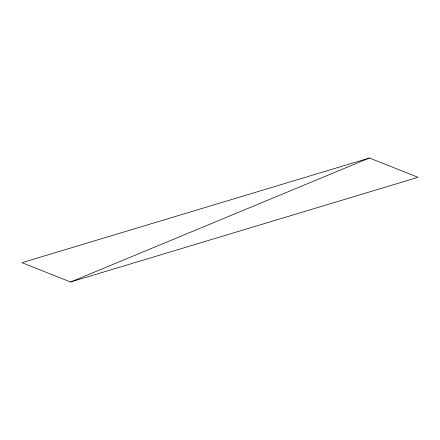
<?xml version="1.0" encoding="UTF-8"?>
<svg xmlns="http://www.w3.org/2000/svg" width="440" height="440" viewBox="0 0 440 440"><rect width="100%" height="100%" fill="white"/><g stroke="black" fill="none" stroke-linecap="round" stroke-linejoin="round"><path stroke-width="0.66" d="M70.571 281.996L369.43 158.004L418 177.315L70.571 281.996L22 262.686L369.43 158.004"/></g></svg>
